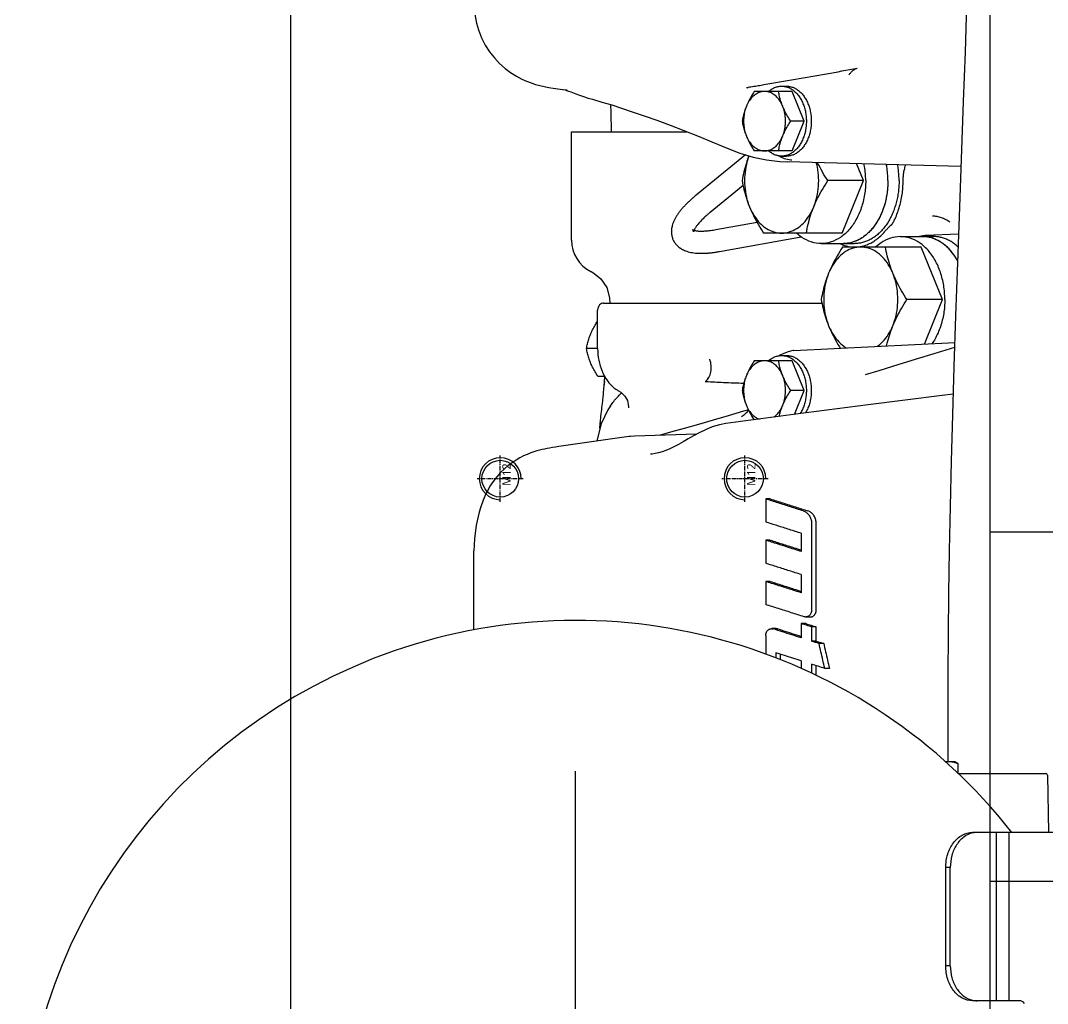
# Model space of a CAD drawing. Header units: millimetres. Extents: x 156850 to 204135, y 56350 to 74150.
# Drawn here: x 157772.8 to 158066.5, y 61547.2 to 61828.3 of the extents above; entities that cross this region are included whole.
import ezdxf

# ---------------------------------------------------------------- set-up
doc = ezdxf.new("R2010")
doc.units = ezdxf.units.MM
doc.header["$LTSCALE"] = 150
doc.linetypes.add('X-2F-PLAN$0$CENTER', pattern=[2, 1.25, -0.25, 0.25, -0.25])
doc.layers.add('-----33 Equipment', color=5, linetype='Continuous')
doc.styles.add('X-2F-PLAN$0$ELEC', font='malgun.ttf')

# ---------------------------------------------------------------- blocks, each defined once
blk = doc.blocks.new('X-2F-PLAN$0$screw_m12_l')
at = {"linetype": 'X-2F-PLAN$0$CENTER', "ltscale": 0.006096}
for p, q in [((0, -6.6), (0, 6.6)), ((-6.6, 0), (6.6, 0))]:
    blk.add_line(p, q, dxfattribs=at)
blk.add_circle((0, 0), 5.25)
blk.add_arc((0, 0), 6, 270, 180)
at = {"style": 'X-2F-PLAN$0$ELEC'}
blk.add_text('M12', height=2.4, dxfattribs=at).set_placement((-2.04, -3))
blk = doc.blocks.new('X-2F-PLAN$0$filter_oben')
at = {"color": 0, "linetype": 'Continuous'}
for p, q in [((2002.26, 6687.09), (2002.26, 6688.38)), ((2002.26, 6688.38), (2030.38, 6688.38)), ((2030.38, 6687.09), (2030.38, 6688.38)), ((2002.26, 6687.09), (2030.38, 6687.09)), ((1992.26, 6667.39), (1992.26, 6680.72)), ((2040.38, 6603.5), (2040.38, 6680.72)), ((2040.38, 6673.99), (1992.26, 6673.99)), ((2040.38, 6670.34), (1992.26, 6670.34))]:
    blk.add_line(p, q, dxfattribs=at)
for centre, radius, start, end in [((1942.26, 6794.25), 158.75, 308.1867, 231.8133), ((1998.2, 6679.43), 5.94, 167.7899, 179.9545), ((2034.44, 6679.43), 5.94, 0.0455, 12.2101), ((1990.27, 6667.39), 1.99, 307.9436, 359.9729)]:
    blk.add_arc(centre, radius, start, end, dxfattribs=at)
for points, start_tangent, end_tangent in [([(1992.26, 6680.72), (1993.02, 6683.65), (1995.19, 6686.14), (1998.43, 6687.8), (2002.26, 6688.38)], (0, 1), (1, 0)), ([(2030.38, 6688.38), (2034.21, 6687.8), (2037.45, 6686.14), (2039.62, 6683.65), (2040.38, 6680.72)], (1, 0), (0, -1)), ([(2002.26, 6687.09), (1998.81, 6686.62), (1995.79, 6685.28), (1993.56, 6683.21), (1992.39, 6680.68)], (-1, 0), (-0.211309, -0.977419)), ([(2040.25, 6680.68), (2039.08, 6683.21), (2036.85, 6685.28), (2033.83, 6686.62), (2030.38, 6687.09)], (-0.211309, 0.977419), (-1, 0))]:
    blk.add_spline(points, degree=3, dxfattribs=dict(at, start_tangent=start_tangent, end_tangent=end_tangent))
blk = doc.blocks.new('X-2F-PLAN$0$AUDIT_I_260115101451-0')
at = {"color": 0}
blk.add_line((-1027.5, 257.4), (-1041.7, 257.4), dxfattribs=at)
for points in [[(-852.88, 252.98), (-883.13, 254.09), (-898.88, 254.66), (-914.18, 255.19), (-928.63, 255.67), (-942.42, 256.08), (-955.74, 256.44), (-968.69, 256.74), (-981.27, 256.98), (-993.48, 257.17), (-1005.29, 257.3), (-1016.69, 257.38), (-1027.5, 257.4)], [(-715.5, 249.9), (-725.93, 249.92), (-737.14, 250), (-748.88, 250.12), (-761.03, 250.31), (-773.49, 250.55), (-786.17, 250.85), (-799, 251.19), (-811.96, 251.58), (-825.18, 252), (-838.77, 252.47), (-852.88, 252.98)]]:
    blk.add_lwpolyline(points, dxfattribs=at)
blk = doc.blocks.new('X-2F-PLAN$0$A$C73FA2420')
at = {"color": 0, "linetype": 'Continuous'}
for p, q in [((1899.8, 1535.79), (1922.43, 1535.79)), ((1933.44, 1534.3), (1933.44, 1534.3)), ((2073.26, 1535.08), (2073.26, 1535.08)), ((2059.18, 1525.39), (2059.18, 1525.39)), ((2054.32, 1510.47), (2054.19, 1509.16)), ((2011.23, 1507.93), (2042.23, 1507.93)), ((2042.23, 1507.93), (2042.23, 1474.92)), ((1980.23, 1500.42), (1980.23, 1503.61)), ((2002.25, 1502.32), (2002.25, 1502.32)), ((1958.86, 1499.77), (1958.51, 1499.8)), ((1960.87, 1499.57), (1960.22, 1499.64)), ((1961.52, 1499.5), (1960.87, 1499.57)), ((1962.14, 1499.43), (1961.52, 1499.5)), ((1962.75, 1499.37), (1962.14, 1499.43)), ((1963.34, 1499.3), (1962.75, 1499.37)), ((1963.92, 1499.23), (1963.34, 1499.3)), ((1964.47, 1499.16), (1963.92, 1499.23)), ((1966.4, 1498.95), (1965.44, 1499.05)), ((1967.13, 1498.88), (1966.4, 1498.95)), ((1969.48, 1498.65), (1968.8, 1498.72)), ((1972.23, 1498.43), (1969.48, 1498.65)), ((1970.77, 1498.51), (1969.48, 1498.65)), ((1972.23, 1498.32), (1972.23, 1500.34)), ((1980.23, 1500.42), (1991.23, 1500.42)), ((1993.23, 1498.72), (1993.23, 1436.27)), ((1963.85, 1496.74), (1963.88, 1496.72)), ((1968.14, 1494.43), (1967.74, 1493.8)), ((1955.71, 1472.19), (1955.19, 1489.87)), ((1950.02, 1485.33), (1950.02, 1485.33)), ((2035.62, 1458.09), (2024.04, 1472.28)), ((2014.22, 1466.65), (2016.35, 1454.84)), ((2026.83, 1458.82), (2019.12, 1468.26)), ((2007.97, 1465.53), (2012.17, 1442.19)), ((1976.73, 1444.79), (1976.73, 1455.62)), ((2036.73, 1444.79), (2036.73, 1455.62)), ((2053.73, 1444.79), (2053.73, 1455.62)), ((1898.13, 1452.36), (1892.88, 1452.36)), ((1913.63, 1452.36), (1907.03, 1452.36)), ((1913.63, 1451.04), (1913.63, 1452.36)), ((1925.43, 1452.36), (1918.83, 1452.36)), ((1925.43, 1451.04), (1925.43, 1452.36)), ((1937.23, 1452.36), (1930.63, 1452.36)), ((1937.23, 1451.04), (1937.23, 1452.36)), ((2013.23, 1430.51), (2013.23, 1452.98)), ((1891.26, 1448.11), (1892.77, 1448.11)), ((1893.2, 1449.43), (1891.78, 1449.43)), ((1900.13, 1449.37), (1900.13, 1450.65)), ((1968.23, 1441.32), (1968.23, 1445.21)), ((1978.23, 1447.8), (1978.23, 1446.39)), ((1979.31, 1445.91), (1978.83, 1447.19)), ((2032.31, 1396.54), (2033.63, 1446.15)), ((2033.63, 1446.15), (2033.63, 1446.14)), ((2035.23, 1447.8), (2035.23, 1446.39)), ((2045.23, 1441.32), (2045.23, 1445.21)), ((2055.23, 1447.8), (2055.23, 1446.39)), ((1890.89, 1442.19), (1888.77, 1442.19)), ((1901.57, 1442.19), (1897.49, 1442.19)), ((1901.57, 1440.86), (1901.57, 1442.19)), ((1915.59, 1442.19), (1910.39, 1442.19)), ((1927.39, 1442.19), (1922.19, 1442.19)), ((1961.4, 1444.11), (1968.23, 1441.32)), ((1968.23, 1441.32), (1976.73, 1444.79)), ((1979.65, 1444.29), (1981.95, 1398.19)), ((2036.73, 1444.79), (2045.23, 1441.32)), ((2045.23, 1441.32), (2053.73, 1444.79)), ((1889.95, 1439.22), (1887.41, 1439.22)), ((1896.55, 1437.89), (1896.55, 1439.22)), ((1900.63, 1439.22), (1896.55, 1439.22)), ((1900.63, 1437.89), (1900.63, 1439.22)), ((1903.46, 1439.59), (1903.46, 1440.92)), ((1930.14, 1439.22), (1905.46, 1439.22)), ((1886.78, 1437.89), (1889.54, 1437.89)), ((1895.89, 1435.77), (1895.89, 1437.1)), ((1896.55, 1437.89), (1900.63, 1437.89)), ((1905.46, 1437.89), (1930.14, 1437.89)), ((2010.23, 1436.49), (2010.23, 1426.94)), ((1888.77, 1434.15), (1888.77, 1435.48)), ((2028.23, 1424.38), (2028.23, 1434.61)), ((2013.23, 1430.51), (2028.23, 1424.38)), ((2009.23, 1407.88), (2009.23, 1430.35)), ((2028.23, 1424.38), (2033.11, 1426.37)), ((2012.23, 1413.86), (2012.23, 1404.32)), ((1994.23, 1401.76), (1994.23, 1411.98)), ((1981.52, 1406.95), (1994.23, 1401.76)), ((1994.23, 1401.76), (2009.23, 1407.88)), ((2012.6, 1406.62), (2013.01, 1397.24)), ((1861.46, 1397.28), (1862.03, 1398.28)), ((1862.03, 1398.28), (1862.03, 1400.87)), ((1858.73, 1397.29), (1858.73, 1372.27)), ((1858.73, 1397.28), (1861.46, 1397.28)), ((1858.24, 1371.77), (1841.86, 1371.48))]:
    blk.add_line(p, q, dxfattribs=at)
at = {"color": 0, "linetype": 'X-2F-PLAN$0$CENTER', "ltscale": 4}
blk.add_line((1628.08, 1506.73), (1859.38, 1506.73), dxfattribs=at)
at = {"color": 0, "linetype": 'Continuous'}
for points in [[(1933.44, 1534.3), (1929.72, 1535.14), (1925.86, 1535.64), (1922.42, 1535.79)], [(1938.68, 1532.37), (1936.86, 1533.16), (1934.72, 1533.92), (1933.44, 1534.3)], [(2073.26, 1535.08), (2071.31, 1534.53), (2069.1, 1533.67), (2067.01, 1532.61), (2065.07, 1531.36), (2063.3, 1529.97), (2061.7, 1528.46), (2060.3, 1526.88), (2059.18, 1525.39)], [(2079.28, 1535.79), (2077.38, 1535.72), (2075.26, 1535.47), (2073.26, 1535.08)], [(1952.2, 1511.5), (1952.06, 1512.46), (1951.91, 1513.36), (1951.77, 1514.17), (1951.63, 1514.9), (1951.49, 1515.6), (1951.33, 1516.3), (1951.15, 1517.03), (1950.94, 1517.8), (1950.68, 1518.65), (1950.36, 1519.57), (1949.97, 1520.56), (1949.5, 1521.6), (1948.96, 1522.66), (1948.32, 1523.76), (1947.59, 1524.87), (1946.76, 1525.99), (1945.81, 1527.1), (1944.74, 1528.2), (1943.56, 1529.26), (1942.25, 1530.28), (1940.83, 1531.22), (1939.3, 1532.07), (1938.68, 1532.37)], [(2059.18, 1525.39), (2058.09, 1523.66), (2057.27, 1522.12), (2056.65, 1520.74), (2056.17, 1519.45), (2055.76, 1518.22), (2055.42, 1516.97), (2055.12, 1515.7), (2054.87, 1514.42), (2054.66, 1513.13), (2054.48, 1511.82), (2054.32, 1510.47)], [(1955.06, 1491.38), (1954.77, 1493.52), (1953.45, 1502.86), (1952.2, 1511.5)], [(2054.29, 1510.11), (2054.27, 1510.05), (2054.16, 1509.72), (2054.01, 1509.29)], [(2054.01, 1509.29), (2053.81, 1508.75), (2053.58, 1508.11), (2053.07, 1506.71)], [(2053.07, 1506.71), (2052.68, 1505.65), (2052.27, 1504.45), (2051.85, 1503.15), (2051.49, 1501.93)], [(2002.25, 1502.32), (2001.79, 1501.48), (2000.12, 1499.47), (1997.64, 1497.82), (1994.76, 1496.99), (1993.23, 1496.94)], [(2051.49, 1501.93), (2050.71, 1499.19), (2049.86, 1496.41), (2048.95, 1493.56), (2047.94, 1490.51), (2046.78, 1487.13), (2045.48, 1483.5), (2044.07, 1479.7), (2042.58, 1475.8), (2041.02, 1471.85), (2039.34, 1467.72), (2037.5, 1463.36)], [(1963.85, 1496.74), (1962.67, 1497.5), (1958.67, 1499.43), (1954.19, 1500.57), (1953.77, 1500.6)], [(1958.51, 1499.8), (1958.15, 1499.83), (1957.8, 1499.86), (1957.43, 1499.89)], [(1960.22, 1499.64), (1959.88, 1499.67), (1959.54, 1499.7), (1959.2, 1499.73), (1958.86, 1499.77)], [(1965.88, 1498.99), (1965.23, 1499.07), (1964.47, 1499.16)], [(1968.8, 1498.72), (1968.35, 1498.76), (1967.92, 1498.81), (1967.13, 1498.88)], [(2049.97, 1496.75), (2047.68, 1496.66), (2042.23, 1496.6)], [(1967.74, 1493.8), (1966.56, 1492.61), (1965.32, 1491.93)], [(1955.19, 1489.87), (1955.1, 1491.06), (1955.06, 1491.38)], [(1965.32, 1491.93), (1964.26, 1491.65), (1963.52, 1491.61), (1963.31, 1491.63)], [(1958.81, 1463.72), (1958.44, 1465.62), (1957.81, 1467.64), (1957, 1469.62), (1956.11, 1471.43), (1955.24, 1473.05), (1954.4, 1474.55), (1953.58, 1475.98), (1952.83, 1477.34), (1952.16, 1478.61), (1951.58, 1479.8), (1951.09, 1480.92), (1950.69, 1481.99), (1950.38, 1483.01), (1950.17, 1483.95), (1950.05, 1484.8), (1950.02, 1485.33)], [(1962.68, 1457.3), (1962.28, 1458.67), (1961, 1463.08), (1959.75, 1467.4), (1958.55, 1471.61), (1957.39, 1475.69), (1956.3, 1479.57), (1955.39, 1482.85)], [(1970.82, 1469.53), (1970.78, 1469.57), (1970.75, 1469.57), (1970.73, 1469.54), (1970.72, 1469.5), (1970.71, 1469.45)], [(1964.13, 1423.02), (1961.45, 1443.73), (1958.81, 1463.72)], [(2037.5, 1463.36), (2036.1, 1459.71), (2034.98, 1455.9), (2034.2, 1452.11), (2033.75, 1448.35), (2033.63, 1446.14)], [(1962.63, 1457.28), (1961.82, 1457.97), (1961.09, 1458.74), (1960.7, 1459.24)], [(1978.83, 1447.19), (1978.47, 1448), (1978.16, 1448.5)], [(2035.3, 1448.5), (2035.01, 1448.02), (2034.6, 1447.08), (2034.33, 1446.12), (2034.2, 1445.14), (2034.19, 1444.93)], [(1979.65, 1444.29), (1979.64, 1444.51), (1979.5, 1445.29), (1979.31, 1445.91)], [(1967.2, 1398.78), (1966.81, 1401.89), (1964.13, 1423.02)], [(1980.56, 1398.37), (1979.4, 1402.1), (1977.46, 1408.33), (1975.62, 1414.32), (1973.86, 1420.04), (1972.67, 1423.94)]]:
    blk.add_lwpolyline(points, dxfattribs=at)
for centre, radius, start, end in [((2011.23, 1497.93), 10, 90, 153.9177), ((1858.23, 1397.29), 0.5, 0, 1.2168), ((1858.23, 1372.27), 0.5, 271, 0)]:
    blk.add_arc(centre, radius, start, end, dxfattribs=at)
for points, start_tangent, end_tangent in [([(1972.23, 1500.34), (1973.58, 1501.17), (1974.92, 1501.89), (1976.23, 1502.48)], (0.84076, 0.541408), (0.92582, 0.377964)), ([(1976.23, 1502.48), (1977.55, 1502.96), (1978.89, 1503.34), (1980.23, 1503.61)], (0.92582, 0.377964), (0.985438, 0.170033)), ([(1980.23, 1503.61), (1981.58, 1503.34), (1982.92, 1502.96), (1984.23, 1502.48)], (0.985438, -0.170033), (0.92582, -0.377964)), ([(1984.23, 1502.48), (1985.55, 1501.89), (1986.89, 1501.17), (1988.11, 1500.43)], (0.92582, -0.377964), (0.842893, -0.538081)), ([(1980.23, 1500.42), (1976.86, 1500.1), (1973.71, 1499.15), (1971.01, 1497.64), (1968.94, 1495.66)], (-1, 0), (-0.615631, -0.788035)), ([(1993.23, 1498.72), (1993.1, 1499.35), (1992.68, 1499.91), (1992.01, 1500.29), (1991.23, 1500.42)], (0, 1), (-1, 0)), ([(1963.88, 1496.72), (1965.11, 1495.81), (1967.42, 1493.66)], (0.822192, -0.56921), (0.681881, -0.731463)), ([(1968.94, 1495.66), (1968.38, 1494.85)], (-0.615631, -0.788035), (-0.524249, -0.851565)), ([(1967.42, 1493.66), (1967.51, 1493.56)], (0.681881, -0.731463), (0.67738, -0.735634)), ([(1968.38, 1494.85), (1968.14, 1494.43)], (-0.524249, -0.851565), (-0.47392, -0.880568)), ([(2011.63, 1478.98), (2011.21, 1478.8), (2010.77, 1478.57), (2010.35, 1478.29), (2009.95, 1477.97), (2009.57, 1477.6), (2009.21, 1477.19), (2008.88, 1476.72), (2008.57, 1476.19), (2008.28, 1475.6), (2008.03, 1474.92), (2007.82, 1474.16), (2007.65, 1473.33), (2007.53, 1472.45), (2007.47, 1471.53), (2007.46, 1470.58), (2007.48, 1469.6), (2007.55, 1468.61), (2007.66, 1467.6), (2007.8, 1466.57), (2007.97, 1465.53)], (-0.935963, -0.352098), (0.176997, -0.984211)), ([(2024.04, 1472.28), (2023.35, 1473.1), (2022.65, 1473.89), (2021.95, 1474.64), (2021.24, 1475.35), (2020.52, 1476.02), (2019.79, 1476.65), (2019.05, 1477.22), (2018.3, 1477.74), (2017.55, 1478.19), (2016.82, 1478.57), (2016.12, 1478.86), (2015.45, 1479.08), (2014.83, 1479.22), (2014.24, 1479.31), (2013.69, 1479.34), (2013.15, 1479.32), (2012.64, 1479.25), (2012.15, 1479.14), (2011.67, 1478.99), (2011.63, 1478.98)], (-0.632456, 0.774597), (-0.935963, -0.352098)), ([(2014.04, 1472.85), (2013.88, 1472.92), (2013.75, 1472.96), (2013.67, 1472.98), (2013.63, 1472.99), (2013.69, 1472.99), (2013.8, 1473.01), (2013.96, 1473.07), (2014.09, 1473.16), (2014.17, 1473.23), (2014.2, 1473.26), (2014.17, 1473.21), (2014.13, 1473.11), (2014.08, 1472.98), (2014.02, 1472.8), (2013.97, 1472.56), (2013.91, 1472.28), (2013.87, 1471.94), (2013.83, 1471.56), (2013.81, 1471.11), (2013.81, 1470.62), (2013.82, 1470.08), (2013.85, 1469.48), (2013.91, 1468.84), (2013.99, 1468.15), (2014.09, 1467.42), (2014.22, 1466.65)], (-0.917746, 0.397168), (0.176997, -0.984211)), ([(2019.12, 1468.26), (2018.6, 1468.89), (2018.09, 1469.47), (2017.59, 1470.01), (2017.12, 1470.5), (2016.66, 1470.94), (2016.23, 1471.34), (2015.82, 1471.69), (2015.44, 1471.99), (2015.1, 1472.24), (2014.78, 1472.45), (2014.5, 1472.62), (2014.26, 1472.75), (2014.05, 1472.85), (2013.88, 1472.92), (2013.75, 1472.96), (2013.67, 1472.98), (2013.64, 1472.98)], (-0.632456, 0.774597), (-0.988897, 0.148604)), ([(1970.24, 1458.63), (1970.46, 1464.42), (1970.71, 1469.45)], (0.032148, 0.999483), (0.058011, 0.998316)), ([(1970.82, 1469.53), (1971.98, 1468.61), (1973.53, 1468.07), (1975.31, 1467.97), (1977.14, 1468.33)], (0.643527, -0.765424), (0.952267, 0.305266)), ([(1963.98, 1457.89), (1962.59, 1457.25), (1961.16, 1456.49), (1959.87, 1455.7)], (-0.92582, -0.377964), (-0.842883, -0.538097)), ([(1963.98, 1457.89), (1962.55, 1457.15), (1961.36, 1456.22), (1960.47, 1455.13), (1960.03, 1454.25)], (-0.92582, -0.377964), (-0.357253, -0.934008)), ([(1968.23, 1459.09), (1966.8, 1458.79), (1965.38, 1458.4), (1963.98, 1457.89)], (-0.985438, -0.170033), (-0.92582, -0.377964)), ([(1972.48, 1457.89), (1970.86, 1458.4), (1969.12, 1458.66), (1967.35, 1458.66), (1965.61, 1458.4), (1963.98, 1457.89)], (-0.92582, 0.377964), (-0.92582, -0.377964)), ([(1972.48, 1457.89), (1971.09, 1458.4), (1969.66, 1458.79), (1968.23, 1459.09)], (-0.92582, 0.377964), (-0.985438, 0.170033)), ([(1976.73, 1455.62), (1975.3, 1456.49), (1973.88, 1457.25), (1972.48, 1457.89)], (-0.84076, 0.541408), (-0.92582, 0.377964)), ([(1976.73, 1452.68), (1976.55, 1453.93), (1976, 1455.13), (1975.11, 1456.22), (1973.92, 1457.15), (1972.48, 1457.89)], (0, 1), (-0.92582, 0.377964)), ([(2020.73, 1456.99), (2018.27, 1455.87), (2015.76, 1454.52), (2013.23, 1452.98)], (-0.92582, -0.377964), (-0.84076, -0.541408)), ([(2020.73, 1456.99), (2018.2, 1455.69), (2016.1, 1454.04), (2014.53, 1452.12), (2013.56, 1450), (2013.23, 1447.8)], (-0.92582, -0.377964), (0, -1)), ([(2028.23, 1459.1), (2025.71, 1458.59), (2023.2, 1457.89), (2020.73, 1456.99)], (-0.985438, -0.170033), (-0.92582, -0.377964)), ([(2035.35, 1457.14), (2032.87, 1457.89), (2029.8, 1458.35), (2026.67, 1458.35), (2023.6, 1457.89), (2020.73, 1456.99)], (-0.934496, 0.355975), (-0.92582, -0.377964)), ([(2035.35, 1457.14), (2033.27, 1457.89), (2030.76, 1458.59), (2028.23, 1459.1)], (-0.930349, 0.366675), (-0.985438, 0.170033)), ([(2040.98, 1457.89), (2039.59, 1457.25), (2038.16, 1456.49), (2036.73, 1455.62)], (-0.92582, -0.377964), (-0.84076, -0.541408)), ([(2040.98, 1457.89), (2039.55, 1457.15), (2038.36, 1456.22), (2037.47, 1455.13), (2036.92, 1453.93), (2036.73, 1452.68)], (-0.92582, -0.377964), (0, -1)), ([(2045.23, 1459.09), (2043.8, 1458.79), (2042.38, 1458.4), (2040.98, 1457.89)], (-0.985438, -0.170033), (-0.92582, -0.377964)), ([(2049.48, 1457.89), (2047.86, 1458.4), (2046.12, 1458.66), (2044.35, 1458.66), (2042.61, 1458.4), (2040.98, 1457.89)], (-0.92582, 0.377964), (-0.92582, -0.377964)), ([(2049.48, 1457.89), (2048.09, 1458.4), (2046.66, 1458.79), (2045.23, 1459.09)], (-0.92582, 0.377964), (-0.985438, 0.170033)), ([(2053.73, 1455.62), (2052.3, 1456.49), (2050.88, 1457.25), (2049.48, 1457.89)], (-0.84076, 0.541408), (-0.92582, 0.377964)), ([(2053.73, 1452.68), (2053.55, 1453.93), (2053, 1455.13), (2052.11, 1456.22), (2050.92, 1457.15), (2049.48, 1457.89)], (0, 1), (-0.92582, 0.377964)), ([(2054.88, 1457.84), (2054.89, 1457.74), (2054.87, 1457.64), (2054.83, 1457.54), (2054.76, 1457.46), (2054.66, 1457.38)], (0.145639, -0.989338), (-0.849755, -0.527179)), ([(2054.88, 1457.84), (2055.14, 1456.14), (2055.41, 1454.48), (2055.68, 1452.87)], (0.145738, -0.989323), (0.171595, -0.985168)), ([(1898.13, 1452.36), (1898.46, 1452.34), (1898.78, 1452.27), (1899.08, 1452.16), (1899.36, 1452.01), (1899.61, 1451.82), (1899.81, 1451.6), (1899.96, 1451.35), (1900.07, 1451.09), (1900.12, 1450.81), (1900.13, 1450.69)], (1, 0), (-0.000017, -1)), ([(1903.53, 1441.36), (1904.7, 1445.04), (1905.86, 1448.71), (1907.03, 1452.36)], (0.301629, 0.953425), (0.30522, 0.952282)), ([(1910.39, 1442.19), (1911.47, 1445.59), (1912.55, 1448.98), (1913.63, 1452.36)], (0.301897, 0.953341), (0.30522, 0.952282)), ([(1913.63, 1451.04), (1912.55, 1447.66), (1911.47, 1444.27), (1910.81, 1442.19)], (-0.305152, -0.952304), (-0.30225, -0.953229)), ([(1915.59, 1442.19), (1916.67, 1445.59), (1917.75, 1448.98), (1918.83, 1452.36)], (0.301897, 0.953341), (0.30522, 0.952282)), ([(1925.43, 1451.04), (1924.35, 1447.66), (1923.27, 1444.27), (1922.61, 1442.19)], (-0.305152, -0.952304), (-0.30225, -0.953229)), ([(1923.45, 1446.14), (1924.35, 1448.98), (1925.43, 1452.36)], (0.303176, 0.952935), (0.30522, 0.952282)), ([(1927.39, 1442.19), (1928.47, 1445.59), (1929.55, 1448.98), (1930.63, 1452.36)], (0.301897, 0.953341), (0.30522, 0.952282)), ([(1933.81, 1441.61), (1934.95, 1445.21), (1936.09, 1448.79), (1937.23, 1452.36)], (0.30171, 0.9534), (0.30522, 0.952282)), ([(1937.23, 1451.04), (1936.09, 1447.47), (1934.95, 1443.88), (1933.81, 1440.28)], (-0.305152, -0.952304), (-0.301634, -0.953424)), ([(1972.48, 1447.48), (1973.92, 1448.21), (1975.11, 1449.15), (1976, 1450.24), (1976.55, 1451.44), (1976.73, 1452.68)], (0.92582, 0.377964), (0, 1)), ([(1976.74, 1451.52), (1977.33, 1450.74), (1977.83, 1449.8), (1978.13, 1448.81), (1978.18, 1448.5)], (0.657908, -0.753098), (0.139017, -0.99029)), ([(2035.28, 1448.5), (2035.34, 1448.81), (2035.64, 1449.8), (2036.14, 1450.74), (2036.73, 1451.52)], (0.138986, 0.990294), (0.657908, 0.753098)), ([(2036.73, 1452.68), (2036.92, 1451.43), (2037.47, 1450.24), (2038.36, 1449.15), (2039.55, 1448.22), (2040.98, 1447.48)], (0, -1), (0.92582, -0.377964)), ([(2049.48, 1447.48), (2050.92, 1448.21), (2052.11, 1449.15), (2053, 1450.24), (2053.55, 1451.44), (2053.73, 1452.68)], (0.92582, 0.377964), (0, 1)), ([(2053.74, 1451.52), (2054.33, 1450.74), (2054.83, 1449.8), (2055.13, 1448.81), (2055.23, 1447.8)], (0.657908, -0.753098), (0, -1)), ([(2055.68, 1452.87), (2057.25, 1443.86), (2058.81, 1434.96), (2060.35, 1426.18)], (0.171624, -0.985163), (0.173242, -0.984879)), ([(1890.89, 1442.19), (1891.66, 1444.61), (1892.43, 1447.02), (1893.2, 1449.43)], (0.301897, 0.953341), (0.304254, 0.952591)), ([(1897.49, 1442.19), (1898.35, 1444.88), (1899.2, 1447.57), (1900.06, 1450.26)], (0.301897, 0.953341), (0.304525, 0.952504)), ([(1900.06, 1448.93), (1899.2, 1446.25), (1898.35, 1443.56), (1897.91, 1442.19)], (-0.304455, -0.952527), (-0.30225, -0.953229)), ([(1900.13, 1450.69), (1900.12, 1450.53), (1900.06, 1450.26)], (-0.000017, -1), (-0.304525, -0.952504)), ([(1900.06, 1448.93), (1900.12, 1449.21), (1900.13, 1449.37)], (0.304455, 0.952527), (0.000017, 1)), ([(1960.59, 1450.05), (1961.36, 1449.15), (1962.55, 1448.22), (1963.98, 1447.48)], (0.567531, -0.823352), (0.92582, -0.377964)), ([(1960.83, 1448.46), (1961.16, 1448.38), (1962.59, 1447.99), (1963.98, 1447.48)], (0.97615, -0.217096), (0.92582, -0.377964)), ([(1972.48, 1447.48), (1973.88, 1447.99), (1975.3, 1448.38), (1976.73, 1448.68)], (0.92582, 0.377964), (0.985438, 0.170033)), ([(1978.18, 1448.5), (1978.23, 1447.8)], (0.139017, -0.99029), (0, -1)), ([(2035.23, 1447.8), (2035.28, 1448.5)], (0, 1), (0.138986, 0.990294)), ([(2036.73, 1448.68), (2038.16, 1448.38), (2039.59, 1447.99), (2040.98, 1447.48)], (0.985438, -0.170033), (0.92582, -0.377964)), ([(2049.48, 1447.48), (2050.88, 1447.99), (2052.3, 1448.38), (2053.73, 1448.68)], (0.92582, 0.377964), (0.985438, 0.170033)), ([(1922.19, 1442.19), (1923.27, 1445.59), (1923.45, 1446.14)], (0.301897, 0.953341), (0.303176, 0.952935)), ([(1963.98, 1447.48), (1965.61, 1446.97), (1967.35, 1446.71), (1969.12, 1446.71), (1970.86, 1446.97), (1972.48, 1447.48)], (0.92582, -0.377964), (0.92582, 0.377964)), ([(1963.98, 1447.48), (1965.38, 1446.84), (1966.8, 1446.08), (1968.23, 1445.21)], (0.92582, -0.377964), (0.84076, -0.541408)), ([(1968.23, 1445.21), (1969.66, 1446.08), (1971.09, 1446.84), (1972.48, 1447.48)], (0.84076, 0.541408), (0.92582, 0.377964)), ([(1978.05, 1446.45), (1977.83, 1445.81), (1977.33, 1444.87), (1976.65, 1443.98), (1975.79, 1443.17), (1974.78, 1442.46), (1973.64, 1441.86), (1972.39, 1441.37), (1971.05, 1441.02), (1969.66, 1440.8), (1968.23, 1440.73)], (-0.266526, -0.963828), (-1, 0)), ([(1978.23, 1446.39), (1978.13, 1445.38), (1977.83, 1444.4), (1977.33, 1443.45), (1976.65, 1442.57), (1975.79, 1441.76), (1974.78, 1441.05), (1973.64, 1440.44), (1972.39, 1439.96), (1971.05, 1439.6), (1969.66, 1439.39), (1968.23, 1439.32)], (0, -1), (-1, 0)), ([(1978.23, 1447.8), (1978.13, 1446.8), (1978.05, 1446.45)], (0, -1), (-0.266526, -0.963828)), ([(2013.23, 1447.8), (2013.56, 1445.6), (2014.53, 1443.49), (2016.1, 1441.57), (2018.2, 1439.92), (2020.73, 1438.62)], (0, -1), (0.92582, -0.377964)), ([(2035.42, 1446.45), (2035.34, 1446.8), (2035.23, 1447.8)], (-0.266526, 0.963828), (0, 1)), ([(2045.23, 1439.32), (2043.81, 1439.39), (2042.42, 1439.6), (2041.08, 1439.96), (2039.83, 1440.44), (2038.69, 1441.05), (2037.68, 1441.76), (2036.82, 1442.57), (2036.14, 1443.45), (2035.64, 1444.4), (2035.34, 1445.38), (2035.23, 1446.39)], (-1, 0), (0, 1)), ([(2045.23, 1440.73), (2043.81, 1440.8), (2042.42, 1441.02), (2041.08, 1441.37), (2039.83, 1441.86), (2038.69, 1442.46), (2037.68, 1443.17), (2036.82, 1443.98), (2036.14, 1444.87), (2035.64, 1445.81), (2035.42, 1446.45)], (-1, 0), (-0.266526, 0.963828)), ([(2040.98, 1447.48), (2042.61, 1446.97), (2044.35, 1446.71), (2046.12, 1446.71), (2047.86, 1446.97), (2049.48, 1447.48)], (0.92582, -0.377964), (0.92582, 0.377964)), ([(2040.98, 1447.48), (2042.38, 1446.84), (2043.8, 1446.08), (2045.23, 1445.21)], (0.92582, -0.377964), (0.84076, -0.541408)), ([(2045.23, 1445.21), (2046.66, 1446.08), (2048.09, 1446.84), (2049.48, 1447.48)], (0.84076, 0.541408), (0.92582, 0.377964)), ([(2055.05, 1446.45), (2054.83, 1445.81), (2054.33, 1444.87), (2053.65, 1443.98), (2052.79, 1443.17), (2051.78, 1442.46), (2050.64, 1441.86), (2049.39, 1441.37), (2048.05, 1441.02), (2046.66, 1440.8), (2045.23, 1440.73)], (-0.266526, -0.963828), (-1, 0)), ([(2055.23, 1446.39), (2055.13, 1445.38), (2054.83, 1444.4), (2054.33, 1443.45), (2053.65, 1442.57), (2052.79, 1441.76), (2051.78, 1441.05), (2050.64, 1440.44), (2049.39, 1439.96), (2048.05, 1439.6), (2046.66, 1439.39), (2045.23, 1439.32)], (0, -1), (-1, 0)), ([(2055.23, 1447.8), (2055.13, 1446.8), (2055.05, 1446.45)], (0, -1), (-0.266526, -0.963828)), ([(1900.63, 1439.22), (1901.1, 1440.7), (1901.57, 1442.19)], (0.300944, 0.953642), (0.301897, 0.953341)), ([(1968.23, 1440.73), (1966.81, 1440.8), (1965.42, 1441.02), (1964.08, 1441.37), (1962.83, 1441.86), (1961.69, 1442.46), (1961.6, 1442.51)], (-1, 0), (-0.847388, 0.530974)), ([(2010.23, 1436.49), (2010.69, 1439.32), (2012.02, 1442.01), (2013.16, 1443.45)], (0, 1), (0.678497, 0.734603)), ([(1888.77, 1435.48), (1889.36, 1437.35), (1889.95, 1439.22)], (0.299752, 0.954017), (0.300944, 0.953642)), ([(1895.89, 1437.1), (1896.22, 1438.16), (1896.55, 1439.22)], (0.300268, 0.953855), (0.300944, 0.953642)), ([(1901.57, 1440.86), (1901.1, 1439.38), (1900.63, 1437.89)], (-0.301821, -0.953365), (-0.300867, -0.953666)), ([(1903.46, 1440.92), (1903.47, 1441.08), (1903.53, 1441.36)], (0.000012, 1), (0.301629, 0.953425)), ([(1905.46, 1439.22), (1905.13, 1439.24), (1904.81, 1439.31), (1904.5, 1439.43), (1904.23, 1439.58), (1903.98, 1439.77), (1903.78, 1440), (1903.62, 1440.25), (1903.52, 1440.51), (1903.47, 1440.79), (1903.46, 1440.92)], (-1, 0), (0.000012, 1)), ([(1903.46, 1439.59), (1903.47, 1439.47), (1903.52, 1439.19), (1903.62, 1438.92), (1903.78, 1438.67), (1903.98, 1438.45), (1904.23, 1438.26), (1904.5, 1438.1), (1904.81, 1437.99), (1905.13, 1437.92), (1905.46, 1437.89)], (-0.000012, -1), (1, 0)), ([(1933.81, 1441.61), (1933.63, 1441.17), (1933.37, 1440.75), (1933.05, 1440.37), (1932.66, 1440.03), (1932.22, 1439.75), (1931.74, 1439.52), (1931.22, 1439.36), (1930.68, 1439.25), (1930.14, 1439.22)], (-0.30171, -0.9534), (-1, 0)), ([(1930.14, 1437.89), (1930.68, 1437.93), (1931.22, 1438.03), (1931.74, 1438.19), (1932.22, 1438.42), (1932.66, 1438.71), (1933.05, 1439.04), (1933.37, 1439.42), (1933.63, 1439.84), (1933.81, 1440.28)], (1, 0), (0.301634, 0.953424)), ([(1968.23, 1439.32), (1966.81, 1439.39), (1965.42, 1439.6), (1964.08, 1439.96), (1962.83, 1440.44), (1961.8, 1440.98)], (-1, 0), (-0.859608, 0.510954)), ([(2013.23, 1440.73), (2015.76, 1440.22), (2018.27, 1439.52), (2020.73, 1438.62)], (0.985438, -0.170033), (0.92582, -0.377964)), ([(1888.77, 1435.48), (1891.14, 1436.02), (1893.51, 1436.56), (1895.89, 1437.1)], (0.974872, 0.222765), (0.974963, 0.222365)), ([(1896.55, 1437.89), (1896.22, 1436.83), (1895.89, 1435.77)], (-0.300867, -0.953666), (-0.300189, -0.95388)), ([(1994.23, 1436.48), (1991.71, 1435.96), (1989.2, 1435.26), (1986.73, 1434.36)], (-0.985438, -0.170033), (-0.92582, -0.377964)), ([(2001.73, 1434.36), (1999.27, 1435.26), (1996.76, 1435.96), (1994.23, 1436.48)], (-0.92582, 0.377964), (-0.985438, 0.170033)), ([(2012.71, 1430.05), (2012.02, 1430.97), (2010.69, 1433.66), (2010.23, 1436.49)], (-0.638762, 0.769404), (0, 1)), ([(2020.73, 1438.62), (2023.6, 1437.72), (2026.67, 1437.26), (2029.8, 1437.26), (2032.87, 1437.72), (2033.42, 1437.85)], (0.92582, -0.377964), (0.967638, 0.252341)), ([(2020.73, 1438.62), (2023.2, 1437.5), (2025.71, 1436.15), (2028.23, 1434.61)], (0.92582, -0.377964), (0.84076, -0.541408)), ([(2028.23, 1434.61), (2030.76, 1436.15), (2033.27, 1437.5), (2033.4, 1437.57)], (0.84076, 0.541408), (0.897502, 0.441011)), ([(1895.89, 1435.77), (1893.51, 1435.23), (1891.14, 1434.69), (1888.77, 1434.15)], (-0.974949, -0.222426), (-0.974858, -0.222827)), ([(1986.73, 1434.36), (1984.27, 1433.24), (1981.76, 1431.9), (1980.31, 1431.03)], (-0.92582, -0.377964), (-0.850907, -0.525316)), ([(1986.73, 1434.36), (1984.2, 1433.06), (1982.1, 1431.41), (1980.53, 1429.49), (1980.37, 1429.23)], (-0.92582, -0.377964), (-0.505007, -0.863115)), ([(2001.73, 1434.36), (1998.87, 1435.26), (1995.8, 1435.72), (1992.67, 1435.72), (1989.6, 1435.26), (1986.73, 1434.36)], (-0.92582, 0.377964), (-0.92582, -0.377964)), ([(2009.23, 1430.35), (2006.71, 1431.9), (2004.2, 1433.24), (2001.73, 1434.36)], (-0.84076, 0.541408), (-0.92582, 0.377964)), ([(2009.23, 1425.18), (2008.91, 1427.38), (2007.94, 1429.49), (2006.37, 1431.41), (2004.27, 1433.06), (2001.73, 1434.36)], (0, 1), (-0.92582, 0.377964)), ([(2009.88, 1430.42), (2009.46, 1429.02), (2009.26, 1427.6), (2009.24, 1427.35)], (-0.354196, -0.935171), (-0.043043, -0.999073)), ([(2010.21, 1431.2), (2009.88, 1430.42)], (-0.426821, -0.904336), (-0.354196, -0.935171)), ([(2024.39, 1417.69), (2023.45, 1417.86), (2021.91, 1418.21), (2020.42, 1418.66), (2019, 1419.2), (2017.65, 1419.83), (2016.39, 1420.54), (2015.22, 1421.33), (2014.16, 1422.19), (2013.21, 1423.11), (2012.38, 1424.09), (2011.68, 1425.12), (2011.11, 1426.19), (2010.69, 1427.29), (2010.4, 1428.42), (2010.25, 1429.55), (2010.23, 1430.13)], (-0.988249, 0.152854), (0, 1)), ([(2010.69, 1427.29), (2010.23, 1430.13)], (-0.30679, 0.951777), (0, 1)), ([(2028.18, 1423.76), (2024.23, 1424.08), (2020.42, 1425.02), (2017.01, 1426.54), (2014.16, 1428.55), (2012.71, 1430.05)], (-0.999998, 0.00193), (-0.638762, 0.769404)), ([(2058.52, 1428.54), (2058.84, 1428.27), (2059.16, 1427.99), (2059.46, 1427.71), (2059.73, 1427.42), (2059.96, 1427.12), (2060.14, 1426.82), (2060.27, 1426.51), (2060.35, 1426.18)], (0.767704, -0.640804), (0.173262, -0.984876)), ([(2001.73, 1415.99), (2004.26, 1417.29), (2006.37, 1418.94), (2007.94, 1420.86), (2008.91, 1422.98), (2009.23, 1425.18)], (0.92582, 0.377964), (0, 1)), ([(2009.24, 1427.35), (2009.27, 1426.17), (2009.39, 1425.2)], (-0.043043, -0.999073), (0.181914, -0.983314)), ([(2009.39, 1425.2), (2009.49, 1424.75)], (0.181914, -0.983314), (0.227794, -0.973709)), ([(2009.49, 1424.75), (2009.92, 1423.36), (2010.57, 1422), (2011.41, 1420.7), (2012.44, 1419.47), (2013.65, 1418.33)], (0.227794, -0.973709), (0.763288, -0.646058)), ([(2028.23, 1414.22), (2026.62, 1414.27), (2025.02, 1414.42), (2023.45, 1414.67), (2021.91, 1415.03), (2020.42, 1415.48), (2019, 1416.02), (2017.65, 1416.65), (2016.39, 1417.36), (2015.22, 1418.15), (2014.16, 1419.01), (2013.21, 1419.93), (2012.38, 1420.91), (2011.68, 1421.94), (2011.11, 1423.01), (2010.69, 1424.11), (2010.4, 1425.24), (2010.25, 1426.37), (2010.23, 1426.94)], (-1, 0), (0, 1)), ([(2028.23, 1417.4), (2024.23, 1417.72), (2020.42, 1418.66), (2017.01, 1420.17), (2014.16, 1422.19), (2012.02, 1424.6), (2010.69, 1427.29)], (-1, 0), (-0.30679, 0.951777)), ([(2028.23, 1423.76), (2028.18, 1423.76)], (-1, 0), (-0.999998, 0.00193)), ([(2028.23, 1423.76), (2028.28, 1423.76)], (1, 0), (0.999998, 0.00193)), ([(2028.28, 1423.76), (2032.24, 1424.08), (2033.06, 1424.23)], (0.999998, 0.00193), (0.981171, 0.193141)), ([(1980.8, 1420.46), (1982.1, 1418.94), (1984.2, 1417.29), (1986.73, 1415.99)], (0.575006, -0.818149), (0.92582, -0.377964)), ([(2012.23, 1413.86), (2011.78, 1416.69), (2010.45, 1419.38), (2009.31, 1420.82)], (0, 1), (-0.678497, 0.734603)), ([(1980.98, 1417.77), (1981.76, 1417.59), (1984.27, 1416.89), (1986.73, 1415.99)], (0.977191, -0.212362), (0.92582, -0.377964)), ([(1986.73, 1415.99), (1989.6, 1415.09), (1992.67, 1414.63), (1995.8, 1414.63), (1998.87, 1415.09), (2001.73, 1415.99)], (0.92582, -0.377964), (0.92582, 0.377964)), ([(1986.73, 1415.99), (1989.2, 1414.87), (1991.71, 1413.52), (1994.23, 1411.98)], (0.92582, -0.377964), (0.84076, -0.541408)), ([(1994.23, 1411.98), (1996.76, 1413.52), (1999.27, 1414.87), (2001.73, 1415.99)], (0.84076, 0.541408), (0.92582, 0.377964)), ([(2001.73, 1415.99), (2004.2, 1416.89), (2006.71, 1417.59), (2009.23, 1418.11)], (0.92582, 0.377964), (0.985438, 0.170033)), ([(2015.08, 1416.97), (2014.39, 1417.66), (2013.65, 1418.33)], (-0.676539, 0.736407), (-0.763288, 0.646058)), ([(2016.93, 1415.57), (2016.47, 1415.83), (2016, 1416.14), (2015.53, 1416.52), (2015.08, 1416.97)], (-0.89549, 0.445081), (-0.676539, 0.736407)), ([(2028.23, 1417.4), (2026.62, 1417.45), (2025.02, 1417.6), (2024.39, 1417.69)], (-1, 0), (-0.988249, 0.152854)), ([(2028.23, 1417.4), (2032.24, 1417.72), (2032.89, 1417.83)], (1, 0), (0.982551, 0.185991)), ([(2032.08, 1417.69), (2032.39, 1417.74)], (0.988249, 0.152854), (0.986183, 0.165659)), ([(2032.39, 1417.74), (2032.88, 1417.83)], (0.986183, 0.165659), (0.9826, 0.185735)), ([(2009.76, 1407.42), (2010.45, 1408.34), (2011.78, 1411.03), (2012.23, 1413.86)], (0.638762, 0.769404), (0, 1)), ([(2016.93, 1415.57), (2018.63, 1414.82), (2020.43, 1414.19), (2022.31, 1413.69), (2024.25, 1413.33), (2026.23, 1413.12), (2028.23, 1413.05)], (0.89549, -0.445081), (1, 0)), ([(2028.23, 1414.22), (2029.85, 1414.27), (2031.45, 1414.42), (2032.8, 1414.63)], (1, 0), (0.983254, 0.18224)), ([(2028.23, 1413.05), (2029.52, 1412.99), (2030.8, 1412.82), (2032.03, 1412.53), (2032.74, 1412.31)], (1, 0), (0.94564, -0.325216)), ([(1994.28, 1401.13), (1998.24, 1401.45), (2002.04, 1402.4), (2005.46, 1403.91), (2008.31, 1405.93), (2009.76, 1407.42)], (0.999998, 0.00193), (0.638762, 0.769404)), ([(2010.52, 1402.08), (2010.79, 1402.5), (2011.35, 1403.57), (2011.78, 1404.67), (2012.07, 1405.79), (2012.22, 1406.93), (2012.23, 1407.5)], (0.554366, 0.832273), (0, 1)), ([(2011.78, 1404.67), (2012.23, 1407.5)], (0.30679, 0.951777), (0, 1)), ([(2012.25, 1408.42), (2012.36, 1408.09), (2012.49, 1407.55)], (0.333429, -0.942775), (0.196467, -0.98051)), ([(2012.49, 1407.55), (2012.56, 1407.16), (2012.6, 1406.62)], (0.196467, -0.98051), (0.043106, -0.99907)), ([(1994.18, 1401.13), (1990.23, 1401.45), (1986.42, 1402.4), (1983.01, 1403.91), (1981.56, 1404.82)], (-0.999998, 0.00193), (-0.819027, 0.573755)), ([(2012.25, 1404.31), (2012.24, 1404.27)], (-0.332626, -0.943059), (-0.338239, -0.94106)), ([(2012.27, 1404.36), (2012.25, 1404.31)], (-0.324934, -0.945737), (-0.332626, -0.943059)), ([(2012.6, 1406.62), (2012.61, 1406.22), (2012.51, 1405.28), (2012.27, 1404.36)], (0.043106, -0.99907), (-0.324934, -0.945737)), ([(2016.4, 1399.73), (2017.09, 1400.89), (2017.61, 1402.1), (2017.96, 1403.36), (2018.11, 1404.66)], (0.561174, 0.827698), (0.043087, 0.999071)), ([(1994.23, 1401.13), (1994.18, 1401.13)], (-1, 0), (-0.999998, 0.00193)), ([(1994.23, 1401.13), (1994.28, 1401.13)], (1, 0), (0.999998, 0.00193)), ([(2005.58, 1397.62), (2006.08, 1397.91), (2007.24, 1398.7), (2008.31, 1399.56), (2009.26, 1400.49), (2010.08, 1401.47), (2010.38, 1401.87)], (0.867289, 0.497805), (0.571956, 0.820284)), ([(2010.38, 1401.87), (2010.52, 1402.08)], (0.571956, 0.820284), (0.554366, 0.832273)), ([(1861.91, 1398.32), (1861.77, 1397.92), (1861.46, 1397.28)], (-0.273808, -0.961784), (-0.49849, -0.866895)), ([(1862.03, 1399.14), (1861.97, 1398.53), (1861.91, 1398.32)], (0, -1), (-0.273808, -0.961784)), ([(2005.33, 1397.47), (2005.58, 1397.62)], (0.874998, 0.484126), (0.867289, 0.497805))]:
    blk.add_spline(points, degree=3, dxfattribs=dict(at, start_tangent=start_tangent, end_tangent=end_tangent))
for points, knots in [([(2005.41, 1397.52), (2005.42, 1397.53), (2006.46, 1398.11), (2008.32, 1399.41), (2010.52, 1401.83), (2011.48, 1403.71), (2011.78, 1404.67)], [11.615341, 11.615341, 11.615341, 11.615341, 11.671939, 15.162646, 18.391073, 21.392654, 21.392654, 21.392654, 21.392654]), ([(2009.32, 1397.38), (2009.59, 1397.67), (2010.11, 1398.29), (2010.8, 1399.29), (2011.37, 1400.37), (2011.8, 1401.47), (2012.09, 1402.6), (2012.22, 1403.55), (2012.23, 1404.13), (2012.23, 1404.32)], [16.603861, 16.603861, 16.603861, 16.603861, 17.788347, 19.033286, 20.24381, 21.425606, 22.585742, 23.732393, 24.303716, 24.303716, 24.303716, 24.303716])]:
    blk.add_open_spline(points, degree=3, knots=knots, dxfattribs=at)
at = {"color": 0}
for name, p in [('X-2F-PLAN$0$filter_oben', (-198.52, -5287.52)), ('X-2F-PLAN$0$filter_oben', (-198.52, -5287.52)), ('X-2F-PLAN$0$AUDIT_I_260115101451-0', (2903.73, 1142.88))]:
    blk.add_blockref(name, p, dxfattribs=at)
blk = doc.blocks.new('X-2F-PLAN$0$zw$C47F')
at = {"layer": '-----33 Equipment'}
for p, q in [((6141.06, 2436.3), (159.78, 2436.3)), ((5540.86, 2236.3), (3625.86, 2236.3)), ((4825.86, 2236.3), (4825.86, 1136.3))]:
    blk.add_line(p, q, dxfattribs=at)
at = {"layer": '-----33 Equipment', "linetype": 'X-2F-PLAN$0$CENTER', "ltscale": 0.211328}
blk.add_line((4725.86, 1136.3), (4725.86, 2236.3), dxfattribs=at)
at = {"layer": '-----33 Equipment'}
for name, p in [('X-2F-PLAN$0$A$C73FA2420', (2898.05, 848.02)), ('X-2F-PLAN$0$screw_m12_l', (4841.06, 2376.3)), ('X-2F-PLAN$0$screw_m12_l', (4841.06, 2306.3))]:
    blk.add_blockref(name, p, dxfattribs=at)

msp = doc.modelspace()

# ---------------------------------------------------------------- block references
at = {"layer": '-----33 Equipment', "rotation": 90.00000000000001}
msp.add_blockref('X-2F-PLAN$0$zw$C47F', (160286.3, 56856.22), dxfattribs=at)

doc.saveas('drawing.dxf')
